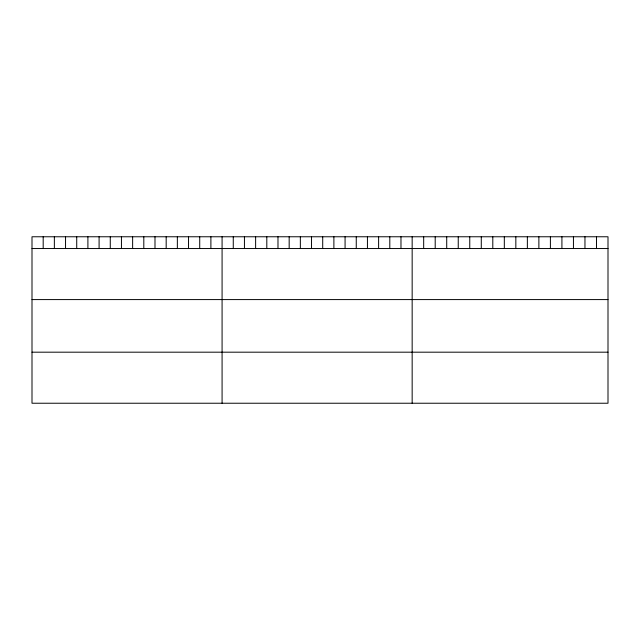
<?xml version="1.0" encoding="UTF-8"?>
<svg xmlns="http://www.w3.org/2000/svg" width="640" height="640" viewBox="0 0 640 640"><rect width="100%" height="100%" fill="white"/><g stroke="black" fill="none" stroke-linecap="round" stroke-linejoin="round"><path stroke-width="0.96" d="M608 248.536L608 403.232L32 403.232L32 236.768L608 236.768L608 248.536L32 248.536M32 299.584L608 299.584M32 352.184L608 352.184M596.48 236.768L596.48 248.536M584.96 236.768L584.96 248.536M573.44 236.768L573.44 248.536M561.92 236.768L561.92 248.536M550.4 236.768L550.4 248.536M538.88 236.768L538.88 248.536M527.36 236.768L527.36 248.536M515.84 236.768L515.84 248.536M504.32 236.768L504.32 248.536M492.8 236.768L492.8 248.536M481.28 236.768L481.28 248.536M469.76 236.768L469.76 248.536M458.24 236.768L458.24 248.536M446.72 236.768L446.72 248.536M435.2 236.768L435.2 248.536M423.68 236.768L423.68 248.536M412.16 236.768L412.16 403.232M400.976 236.768L400.976 248.536M389.8 236.768L389.8 248.536M378.616 236.768L378.616 248.536M367.432 236.768L367.432 248.536M356.256 236.768L356.256 248.536M345.072 236.768L345.072 248.536M333.888 236.768L333.888 248.536M322.712 236.768L322.712 248.536M311.528 236.768L311.528 248.536M300.352 236.768L300.352 248.536M289.168 236.768L289.168 248.536M277.984 236.768L277.984 248.536M266.808 236.768L266.808 248.536M255.624 236.768L255.624 248.536M244.44 236.768L244.44 248.536M233.264 236.768L233.264 248.536M222.08 236.768L222.08 403.232M210.896 236.768L210.896 248.536M199.72 236.768L199.72 248.536M188.536 236.768L188.536 248.536M177.352 236.768L177.352 248.536M166.176 236.768L166.176 248.536M154.992 236.768L154.992 248.536M143.808 236.768L143.808 248.536M132.632 236.768L132.632 248.536M121.448 236.768L121.448 248.536M110.272 236.768L110.272 248.536M99.088 236.768L99.088 248.536M87.904 236.768L87.904 248.536M76.728 236.768L76.728 248.536M65.544 236.768L65.544 248.536M54.36 236.768L54.36 248.536M43.184 236.768L43.184 248.536"/></g></svg>
